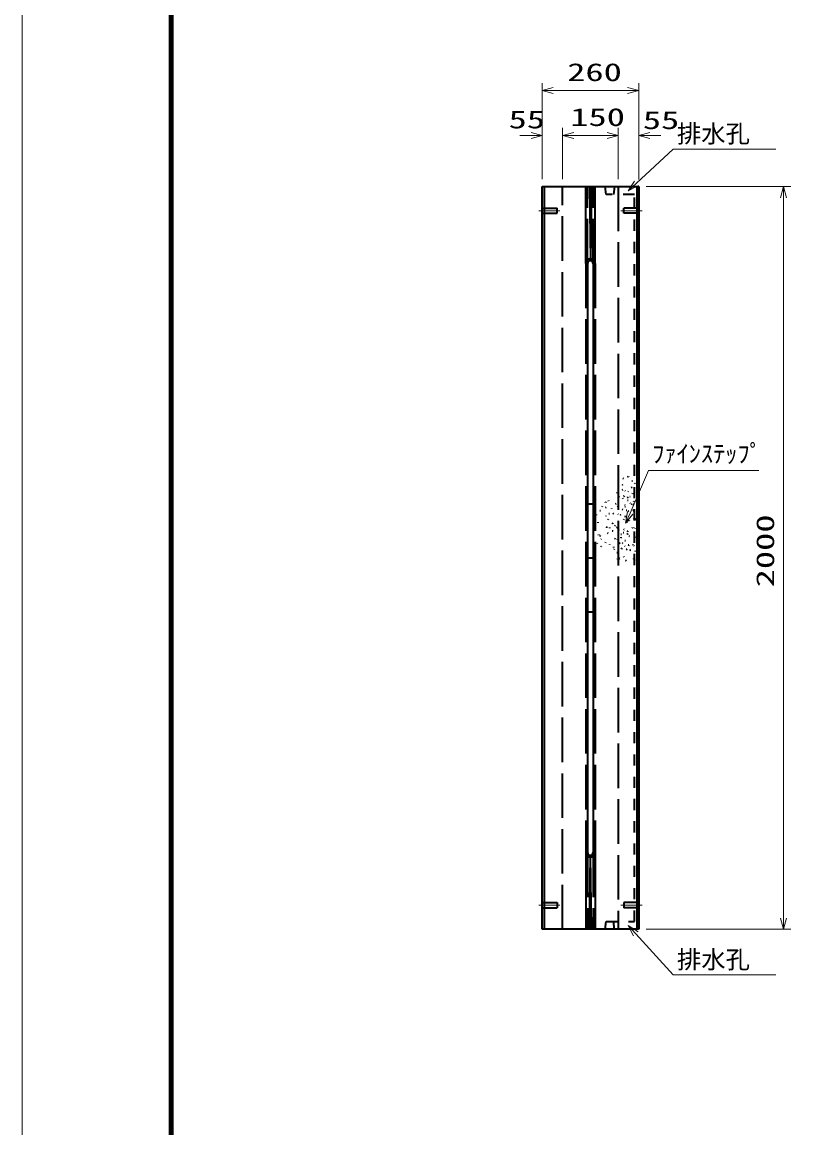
# Model space of a CAD drawing. Units: millimetres on the paper. Extents: x 0 to 841, y 0 to 594.
# Drawn here: x 0 to 103.6, y 278 to 426.9 of the extents above; entities that cross this region are included whole.
import ezdxf
from ezdxf.enums import TextEntityAlignment as Align

# ---------------------------------------------------------------- set-up
doc = ezdxf.new("R2010")
doc.units = ezdxf.units.MM
for name, pattern in [('DASHED', [7.5, 6, -1.5]), ('USER1', [18.5, 12, -1.5, 3.5, -1.5]), ('USER2', [3, 1.5, -1.5])]:
    doc.linetypes.add(name, pattern=pattern)
for name, color, linetype, lineweight in [('D-BMK（構造物基準線）', 2, 'USER1', 18), ('D-STR-DIM（寸法）', 7, 'Continuous', 13), ('D-STR-HTXT（WS-旗）', 7, 'Continuous', 13), ('D-STR-HTXT（旗上げ）', 7, 'Continuous', 13), ('D-STR（構造物WS）', 1, 'Continuous', 35), ('D-STR（構造物）', 1, 'Continuous', 35), ('D-TTL-LINE（区切線）', 7, 'Continuous', 18), ('D-TTL（外枠）', 2, 'Continuous', 140)]:
    doc.layers.add(name, color=color, linetype=linetype, lineweight=lineweight)
doc.styles.add('ＭＳ ゴシック', font='')
doc.styles.get('ＭＳ ゴシック').set_extended_font_data('MS Gothic')

# ---------------------------------------------------------------- blocks, each defined once
blk = doc.blocks.new('_Open30')
at = {"color": 7, "linetype": 'Continuous', "lineweight": 13}
for p, q in [((-1, 0.2679), (0, 0)), ((0, 0), (-1, -0.2679)), ((0, 0), (-1, 0))]:
    blk.add_line(p, q, dxfattribs=at)

msp = doc.modelspace()

# ---------------------------------------------------------------- linework, layer by layer
at = {"layer": 'D-BMK（構造物基準線）'}
for p, q in [((69.587, 401.495), (72.437, 401.495)), ((83.511, 401.495), (80.662, 401.495)), ((69.587, 307.995), (72.437, 307.995)), ((83.511, 307.995), (80.662, 307.995))]:
    msp.add_line(p, q, dxfattribs=at)
at = {"layer": 'D-STR-DIM（寸法）'}
for p, q in [((70.049, 412.642), (70.049, 418.692)), ((83.049, 412.642), (83.049, 418.692)), ((71.549, 417.692), (81.549, 417.692)), ((70.049, 405.745), (70.049, 412.642)), ((72.799, 405.797), (72.799, 412.642)), ((72.799, 405.745), (72.799, 412.642)), ((80.299, 405.745), (80.299, 412.642)), ((80.299, 405.782), (80.299, 412.642)), ((83.049, 405.715), (83.049, 412.642)), ((68.549, 411.642), (67.049, 411.642)), ((74.299, 411.642), (75.799, 411.642)), ((74.299, 411.642), (78.799, 411.642)), ((78.799, 411.642), (77.299, 411.642)), ((84.549, 411.642), (86.049, 411.642)), ((84.049, 404.745), (103.553, 404.745)), ((102.553, 306.245), (102.553, 403.245)), ((84.049, 304.745), (103.553, 304.745))]:
    msp.add_line(p, q, dxfattribs=at)
at = {"layer": 'D-STR-HTXT（WS-旗）'}
for points in [[(101.503, 409.791), (87.715, 409.791), (82.757, 405.202)], [(101.503, 298.596), (87.715, 298.596), (82.667, 304.129)]]:
    msp.add_lwpolyline(points, dxfattribs=at)
at = {"layer": 'D-STR-HTXT（旗上げ）'}
msp.add_lwpolyline([(99.222, 366.533), (84.392, 366.533), (81.893, 360.782)], dxfattribs=at)
msp.add_lwpolyline([(99.222, 366.533), (84.392, 366.533), (81.893, 360.782)], dxfattribs=at)
at = {"layer": 'D-STR（構造物WS）', "linetype": 'USER2'}
for p, q in [((78.666, 403.695), (78.528, 404.745)), ((82.474, 403.695), (78.666, 403.695)), ((79.799, 404.745), (79.67, 403.695)), ((82.474, 305.795), (82.474, 403.695)), ((78.528, 304.745), (78.666, 305.795)), ((78.666, 305.795), (82.474, 305.795)), ((79.799, 304.745), (79.67, 305.795))]:
    msp.add_line(p, q, dxfattribs=at)
at = {"layer": 'D-STR（構造物）'}
for p, q in [((70.049, 304.745), (70.049, 404.745)), ((70.049, 404.745), (83.049, 404.745)), ((70.299, 404.745), (70.299, 304.745)), ((75.924, 394.396), (75.924, 404.745)), ((75.924, 394.396), (75.924, 404.745)), ((76.424, 404.745), (76.549, 394.771)), ((76.674, 404.745), (76.549, 394.771)), ((77.174, 394.396), (77.174, 404.745)), ((82.799, 404.745), (82.799, 304.745)), ((83.049, 404.745), (83.049, 304.745)), ((76.174, 394.396), (76.174, 315.093)), ((76.924, 394.396), (76.924, 315.093)), ((80.931, 365.477), (81.004, 365.457)), ((80.931, 365.477), (81.004, 365.457)), ((81.557, 365.652), (81.614, 365.7)), ((81.557, 365.652), (81.614, 365.7)), ((81.614, 365.7), (81.663, 365.643)), ((81.614, 365.7), (81.663, 365.643)), ((82.132, 365.146), (82.207, 365.146)), ((82.132, 365.146), (82.207, 365.146)), ((82.48, 364.761), (82.533, 364.814)), ((82.48, 364.761), (82.533, 364.814)), ((82.533, 364.814), (82.586, 364.761)), ((82.533, 364.814), (82.586, 364.761)), ((80.163, 363.486), (80.157, 363.56)), ((80.163, 363.486), (80.157, 363.56)), ((80.817, 364.622), (80.87, 364.569)), ((80.817, 364.622), (80.87, 364.569)), ((80.911, 363.899), (80.846, 363.862)), ((80.911, 363.899), (80.846, 363.862)), ((80.87, 364.569), (80.923, 364.622)), ((80.87, 364.569), (80.923, 364.622)), ((81.297, 363.75), (81.224, 363.763)), ((81.297, 363.75), (81.224, 363.763)), ((81.636, 363.678), (81.662, 363.749)), ((81.636, 363.678), (81.662, 363.749)), ((82.116, 364.213), (82.044, 364.194)), ((82.116, 364.213), (82.044, 364.194)), ((82.097, 364.286), (82.116, 364.213)), ((82.097, 364.286), (82.116, 364.213)), ((82.233, 363.376), (82.246, 363.45)), ((82.233, 363.376), (82.246, 363.45)), ((82.246, 363.45), (82.32, 363.437)), ((82.246, 363.45), (82.32, 363.437)), ((82.428, 363.576), (82.489, 363.619)), ((82.428, 363.576), (82.489, 363.619)), ((82.489, 363.619), (82.532, 363.558)), ((82.489, 363.619), (82.532, 363.558)), ((77.174, 362.004), (75.924, 362.004)), ((77.174, 362.004), (75.924, 362.004)), ((78.618, 362.231), (78.565, 362.284)), ((78.618, 362.231), (78.565, 362.284)), ((78.618, 362.231), (78.671, 362.284)), ((78.618, 362.231), (78.671, 362.284)), ((79.034, 362.408), (78.996, 362.473)), ((79.034, 362.408), (78.996, 362.473)), ((79.999, 362.028), (79.942, 361.98)), ((79.999, 362.028), (79.942, 361.98)), ((80.451, 362.888), (80.381, 362.913)), ((80.451, 362.888), (80.381, 362.913)), ((80.864, 362.772), (80.896, 362.704)), ((80.864, 362.772), (80.896, 362.704)), ((81.081, 363.076), (81.019, 363.033)), ((81.081, 363.076), (81.019, 363.033)), ((81.081, 363.076), (81.124, 363.015)), ((81.081, 363.076), (81.124, 363.015)), ((81.21, 361.834), (81.197, 361.908)), ((81.21, 361.834), (81.197, 361.908)), ((81.514, 362.9), (81.576, 362.943)), ((81.514, 362.9), (81.576, 362.943)), ((81.623, 362.473), (81.549, 362.479)), ((81.623, 362.473), (81.549, 362.479)), ((81.576, 362.943), (81.619, 362.882)), ((81.576, 362.943), (81.619, 362.882)), ((81.845, 363.003), (81.913, 363.034)), ((81.845, 363.003), (81.913, 363.034)), ((81.967, 362.056), (81.919, 362.114)), ((81.967, 362.056), (81.919, 362.114)), ((82.078, 361.999), (82.016, 361.956)), ((82.078, 361.999), (82.016, 361.956)), ((82.121, 361.937), (82.078, 361.999)), ((82.121, 361.937), (82.078, 361.999)), ((82.369, 361.946), (82.296, 361.959)), ((82.369, 361.946), (82.296, 361.959)), ((82.356, 361.872), (82.369, 361.946)), ((82.356, 361.872), (82.369, 361.946)), ((82.36, 362.324), (82.398, 362.389)), ((82.36, 362.324), (82.398, 362.389)), ((82.398, 362.389), (82.463, 362.352)), ((82.398, 362.389), (82.463, 362.352)), ((77.358, 360.527), (77.364, 360.601)), ((77.358, 360.527), (77.364, 360.601)), ((77.836, 361.141), (77.911, 361.148)), ((77.836, 361.141), (77.911, 361.148)), ((78.145, 361.648), (78.165, 361.721)), ((78.145, 361.648), (78.165, 361.721)), ((78.593, 361.524), (78.658, 361.562)), ((78.593, 361.524), (78.658, 361.562)), ((78.612, 360.434), (78.643, 360.366)), ((78.612, 360.434), (78.643, 360.366)), ((79.101, 360.675), (79.027, 360.681)), ((79.101, 360.675), (79.027, 360.681)), ((79.41, 361.411), (79.384, 361.34)), ((79.41, 361.411), (79.384, 361.34)), ((79.661, 360.697), (79.593, 360.665)), ((79.661, 360.697), (79.593, 360.665)), ((79.661, 360.697), (79.629, 360.765)), ((79.661, 360.697), (79.629, 360.765)), ((80.184, 361.693), (80.246, 361.65)), ((80.184, 361.693), (80.246, 361.65)), ((80.246, 361.65), (80.203, 361.588)), ((80.246, 361.65), (80.203, 361.588)), ((80.348, 360.591), (80.3, 360.648)), ((80.348, 360.591), (80.3, 360.648)), ((80.601, 360.552), (80.536, 360.514)), ((80.601, 360.552), (80.536, 360.514)), ((80.563, 360.617), (80.601, 360.552)), ((80.563, 360.617), (80.601, 360.552)), ((80.827, 361.292), (80.902, 361.286)), ((80.827, 361.292), (80.902, 361.286)), ((81.192, 361.663), (81.267, 361.663)), ((81.192, 361.663), (81.267, 361.663)), ((81.205, 360.326), (81.277, 360.345)), ((81.205, 360.326), (81.277, 360.345)), ((81.277, 360.345), (81.258, 360.417)), ((81.277, 360.345), (81.258, 360.417)), ((81.435, 361.141), (81.363, 361.122)), ((81.435, 361.141), (81.363, 361.122)), ((81.598, 361.104), (81.659, 361.061)), ((81.598, 361.104), (81.659, 361.061)), ((81.659, 361.061), (81.616, 361)), ((81.659, 361.061), (81.616, 361)), ((82.279, 361.149), (82.353, 361.162)), ((82.279, 361.149), (82.353, 361.162)), ((82.353, 361.162), (82.366, 361.088)), ((82.353, 361.162), (82.366, 361.088)), ((77.576, 359.49), (77.608, 359.558)), ((77.576, 359.49), (77.608, 359.558)), ((78.714, 358.885), (78.714, 358.81)), ((78.789, 358.885), (78.714, 358.885)), ((78.714, 358.885), (78.714, 358.81)), ((78.789, 358.885), (78.714, 358.885)), ((78.887, 359.937), (78.944, 359.985)), ((78.887, 359.937), (78.944, 359.985)), ((78.944, 359.985), (78.992, 359.928)), ((78.944, 359.985), (78.992, 359.928)), ((79.182, 358.758), (79.162, 358.831)), ((79.182, 358.758), (79.162, 358.831)), ((79.462, 359.431), (79.537, 359.431)), ((79.462, 359.431), (79.537, 359.431)), ((79.537, 359.431), (79.537, 359.356)), ((79.537, 359.431), (79.537, 359.356)), ((79.863, 359.099), (79.81, 359.046)), ((79.863, 359.099), (79.81, 359.046)), ((80.142, 358.864), (80.084, 358.816)), ((80.142, 358.864), (80.084, 358.816)), ((80.142, 358.864), (80.19, 358.806)), ((80.142, 358.864), (80.19, 358.806)), ((81.041, 359.945), (81.004, 359.88)), ((81.041, 359.945), (81.004, 359.88)), ((81.464, 359.589), (81.451, 359.515)), ((81.464, 359.589), (81.451, 359.515)), ((81.718, 359.778), (81.657, 359.735)), ((81.718, 359.778), (81.657, 359.735)), ((81.718, 359.778), (81.761, 359.717)), ((81.718, 359.778), (81.761, 359.717)), ((82.159, 358.791), (82.22, 358.834)), ((82.159, 358.791), (82.22, 358.834)), ((82.22, 358.834), (82.263, 358.773)), ((82.22, 358.834), (82.263, 358.773)), ((82.409, 360.094), (82.335, 360.081)), ((82.409, 360.094), (82.335, 360.081)), ((82.422, 360.02), (82.409, 360.094)), ((82.422, 360.02), (82.409, 360.094)), ((82.651, 359.923), (82.589, 359.966)), ((82.651, 359.923), (82.589, 359.966)), ((82.608, 359.862), (82.651, 359.923)), ((82.608, 359.862), (82.651, 359.923)), ((77.669, 357.827), (77.649, 357.899)), ((77.669, 357.827), (77.649, 357.899)), ((77.853, 357.739), (77.788, 357.702)), ((77.853, 357.739), (77.788, 357.702)), ((77.853, 357.739), (77.89, 357.674)), ((77.853, 357.739), (77.89, 357.674)), ((77.977, 357.27), (78.03, 357.323)), ((77.977, 357.27), (78.03, 357.323)), ((78.85, 358.115), (78.92, 358.089)), ((78.85, 358.115), (78.92, 358.089)), ((79.564, 358.366), (79.496, 358.334)), ((79.564, 358.366), (79.496, 358.334)), ((79.596, 358.298), (79.564, 358.366)), ((79.596, 358.298), (79.564, 358.366)), ((79.895, 357.349), (79.827, 357.317)), ((79.895, 357.349), (79.827, 357.317)), ((79.926, 357.281), (79.895, 357.349)), ((79.926, 357.281), (79.895, 357.349)), ((80.327, 358.528), (80.388, 358.485)), ((80.327, 358.528), (80.388, 358.485)), ((80.388, 358.485), (80.345, 358.424)), ((80.388, 358.485), (80.345, 358.424)), ((80.667, 357.449), (80.595, 357.43)), ((80.667, 357.449), (80.595, 357.43)), ((80.722, 357.898), (80.647, 357.898)), ((80.722, 357.898), (80.647, 357.898)), ((80.648, 357.522), (80.667, 357.449)), ((80.648, 357.522), (80.667, 357.449)), ((81.044, 358.121), (80.969, 358.127)), ((81.044, 358.121), (80.969, 358.127)), ((81.031, 358.535), (81.089, 358.584)), ((81.031, 358.535), (81.089, 358.584)), ((81.089, 358.584), (81.041, 358.641)), ((81.089, 358.584), (81.041, 358.641)), ((81.578, 357.977), (81.505, 357.957)), ((81.578, 357.977), (81.505, 357.957)), ((81.598, 358.35), (81.526, 358.37)), ((81.598, 358.35), (81.526, 358.37)), ((81.597, 357.904), (81.578, 357.977)), ((81.597, 357.904), (81.578, 357.977)), ((81.579, 358.278), (81.598, 358.35)), ((81.579, 358.278), (81.598, 358.35)), ((81.764, 357.619), (81.822, 357.667)), ((81.764, 357.619), (81.822, 357.667)), ((81.822, 357.667), (81.773, 357.725)), ((81.822, 357.667), (81.773, 357.725)), ((82.512, 358.782), (82.499, 358.708)), ((82.512, 358.782), (82.499, 358.708)), ((82.517, 357.585), (82.511, 357.51)), ((82.517, 357.585), (82.511, 357.51)), ((77.434, 356.716), (77.465, 356.648)), ((77.434, 356.716), (77.465, 356.648)), ((77.957, 356.292), (78.014, 356.34)), ((77.957, 356.292), (78.014, 356.34)), ((78.014, 356.34), (78.062, 356.283)), ((78.014, 356.34), (78.062, 356.283)), ((78.593, 356.778), (78.612, 356.851)), ((78.593, 356.778), (78.612, 356.851)), ((79.113, 356.616), (79.119, 356.542)), ((79.113, 356.616), (79.119, 356.542)), ((79.638, 356.244), (79.638, 356.169)), ((79.638, 356.244), (79.638, 356.169)), ((79.754, 355.952), (79.701, 355.899)), ((79.754, 355.952), (79.701, 355.899)), ((80.173, 357.247), (80.147, 357.176)), ((80.173, 357.247), (80.147, 357.176)), ((80.515, 356.697), (80.442, 356.716)), ((80.515, 356.697), (80.442, 356.716)), ((80.495, 356.624), (80.515, 356.697)), ((80.495, 356.624), (80.515, 356.697)), ((80.738, 356.014), (80.681, 355.966)), ((80.738, 356.014), (80.681, 355.966)), ((80.738, 356.014), (80.69, 356.071)), ((80.738, 356.014), (80.69, 356.071)), ((80.828, 355.939), (80.828, 356.014)), ((80.828, 355.939), (80.828, 356.014)), ((80.936, 356.749), (80.883, 356.802)), ((80.936, 356.749), (80.883, 356.802)), ((80.883, 356.696), (80.936, 356.749)), ((80.883, 356.696), (80.936, 356.749)), ((81.252, 356.295), (81.184, 356.327)), ((81.252, 356.295), (81.184, 356.327)), ((81.192, 357.074), (81.267, 357.074)), ((81.192, 357.074), (81.267, 357.074)), ((81.359, 355.938), (81.434, 355.931)), ((81.359, 355.938), (81.434, 355.931)), ((81.434, 355.931), (81.428, 355.857)), ((81.434, 355.931), (81.428, 355.857)), ((81.704, 356.466), (81.632, 356.486)), ((81.704, 356.466), (81.632, 356.486)), ((81.704, 356.466), (81.685, 356.394)), ((81.704, 356.466), (81.685, 356.394)), ((81.88, 355.841), (81.928, 355.783)), ((81.88, 355.841), (81.928, 355.783)), ((82.289, 356.464), (82.295, 356.539)), ((82.289, 356.464), (82.295, 356.539)), ((82.485, 356.311), (82.437, 356.369)), ((82.485, 356.311), (82.437, 356.369)), ((76.174, 354.745), (76.924, 354.745)), ((76.174, 354.745), (76.924, 354.745)), ((80.184, 355.421), (80.109, 355.421)), ((80.184, 355.421), (80.109, 355.421)), ((80.168, 354.642), (80.137, 354.574)), ((80.168, 354.642), (80.137, 354.574)), ((80.184, 355.496), (80.184, 355.421)), ((80.184, 355.496), (80.184, 355.421)), ((80.533, 354.658), (80.48, 354.712)), ((80.533, 354.658), (80.48, 354.712)), ((80.48, 354.605), (80.533, 354.658)), ((80.48, 354.605), (80.533, 354.658)), ((80.989, 354.918), (81.042, 354.865)), ((80.989, 354.918), (81.042, 354.865)), ((81.29, 354.443), (81.358, 354.411)), ((81.29, 354.443), (81.358, 354.411)), ((81.358, 354.411), (81.326, 354.343)), ((81.358, 354.411), (81.326, 354.343)), ((81.928, 355.783), (81.87, 355.735)), ((81.928, 355.783), (81.87, 355.735)), ((82.395, 354.58), (82.401, 354.655)), ((82.395, 354.58), (82.401, 354.655)), ((82.533, 354.379), (82.591, 354.427)), ((82.533, 354.379), (82.591, 354.427)), ((82.591, 354.427), (82.543, 354.485)), ((82.591, 354.427), (82.543, 354.485)), ((82.617, 355.626), (82.624, 355.701)), ((82.617, 355.626), (82.624, 355.701)), ((75.924, 347.486), (77.174, 347.486)), ((75.924, 347.486), (77.174, 347.486)), ((75.924, 315.093), (75.924, 304.745)), ((76.424, 304.745), (76.549, 314.718)), ((76.424, 304.745), (76.549, 314.718)), ((76.674, 304.745), (76.549, 314.718)), ((76.674, 304.745), (76.549, 314.718)), ((77.174, 315.093), (77.174, 304.745)), ((83.049, 304.745), (70.049, 304.745))]:
    msp.add_line(p, q, dxfattribs=at)
at = {"layer": 'D-STR（構造物）', "linetype": 'DASHED'}
for p, q in [((72.799, 304.745), (72.799, 404.745)), ((76.174, 394.396), (76.174, 404.745)), ((76.924, 394.396), (76.924, 404.745)), ((80.299, 404.745), (80.299, 304.745)), ((70.049, 401.845), (72.049, 401.845)), ((70.049, 401.145), (72.049, 401.145)), ((72.049, 401.145), (72.049, 401.845)), ((81.049, 401.145), (81.049, 401.845)), ((83.049, 401.845), (81.049, 401.845)), ((83.049, 401.145), (81.049, 401.145)), ((75.924, 394.396), (75.924, 315.093)), ((77.174, 394.396), (77.174, 315.093)), ((76.174, 315.093), (76.174, 304.745)), ((76.924, 315.093), (76.924, 304.745)), ((70.049, 308.345), (72.049, 308.345)), ((72.049, 308.345), (72.049, 307.645)), ((83.049, 308.345), (81.049, 308.345)), ((81.049, 308.345), (81.049, 307.645)), ((70.049, 307.645), (72.049, 307.645)), ((83.049, 307.645), (81.049, 307.645))]:
    msp.add_line(p, q, dxfattribs=at)
for centre, start, end in [((76.549, 394.396), 0, 180), ((76.549, 315.093), 180, 0)]:
    msp.add_arc(centre, 0.625, start, end, dxfattribs=at)
at = {"layer": 'D-STR（構造物）'}
for centre, start, end in [((76.549, 394.396), 0, 180), ((76.549, 315.093), 180, 0)]:
    msp.add_arc(centre, 0.375, start, end, dxfattribs=at)
at = {"layer": 'D-TTL-LINE（区切線）'}
msp.add_line((0, 594), (0, 0), dxfattribs=at)
at = {"layer": 'D-TTL（外枠）'}
msp.add_line((20.1, 573.9), (20.1, 20.1), dxfattribs=at)

# ---------------------------------------------------------------- block references
at = {"layer": 'D-STR-DIM（寸法）', "xscale": 1.5, "yscale": 1.5}
for p, rotation in [((70.049, 417.692), 180), ((72.799, 411.642), 180), ((72.799, 411.642), 180), ((83.049, 411.642), 180), ((102.553, 404.745), 90), ((102.553, 304.745), 270)]:
    msp.add_blockref('_Open30', p, dxfattribs=dict(at, rotation=rotation))
for p in [(83.049, 417.692), (70.049, 411.642), (80.299, 411.642), (80.299, 411.642)]:
    msp.add_blockref('_Open30', p, dxfattribs=at)
at = {"layer": 'D-STR-HTXT（WS-旗）', "xscale": 1.5, "yscale": 1.5}
for p, rotation in [((81.656, 404.183), 222.78711), ((81.656, 305.237), 132.37661)]:
    msp.add_blockref('_Open30', p, dxfattribs=dict(at, rotation=rotation))
at = {"layer": 'D-STR-HTXT（旗上げ）', "xscale": 1.5, "yscale": 1.5, "rotation": 246.50838}
msp.add_blockref('_Open30', (81.295, 359.406), dxfattribs=at)
msp.add_blockref('_Open30', (81.295, 359.406), dxfattribs=at)

# ---------------------------------------------------------------- texts
at = {"layer": 'D-STR-DIM（寸法）', "style": 'ＭＳ ゴシック', "width": 1.5}
for s, p in [('260', (73.424, 418.229)), ('55', (65.53, 411.86)), ('150', (73.841, 412.179)), ('55', (83.614, 411.765))]:
    msp.add_text(s, height=2.405, dxfattribs=at).set_placement(p, align=Align.BOTTOM_LEFT)
msp.add_text('2000', height=2.405, rotation=90, dxfattribs=at).set_placement((102.016, 350.787), align=Align.BOTTOM_LEFT)
at = {"layer": 'D-STR-HTXT（WS-旗）', "style": 'ＭＳ ゴシック'}
for p in [(88.196, 409.943), (88.196, 298.748)]:
    msp.add_text('排水孔', height=2.405, dxfattribs=at).set_placement(p, align=Align.BOTTOM_LEFT)
at = {"layer": 'D-STR-HTXT（旗上げ）', "style": 'ＭＳ ゴシック'}
msp.add_text('ﾌｧｲﾝｽﾃｯﾌﾟ', height=2.405, dxfattribs=at).set_placement((84.872, 366.858), align=Align.BOTTOM_LEFT)
msp.add_text('ﾌｧｲﾝｽﾃｯﾌﾟ', height=2.405, dxfattribs=at).set_placement((84.872, 366.858), align=Align.BOTTOM_LEFT)

doc.saveas('drawing.dxf')
